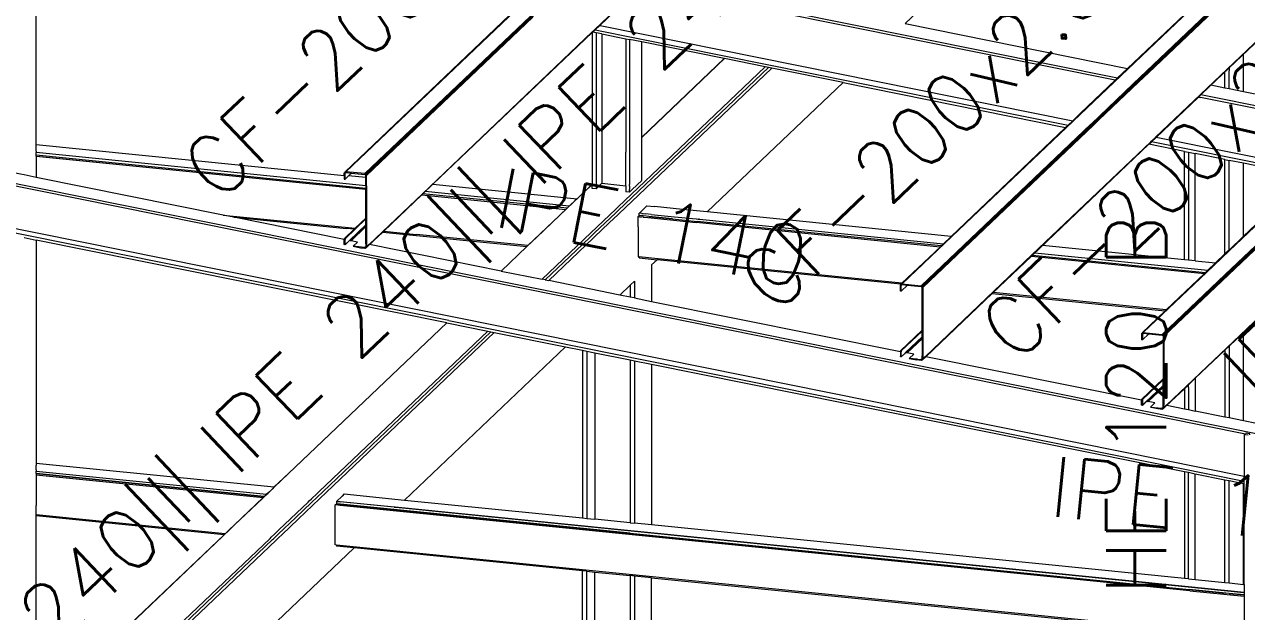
# Model space of a CAD drawing. Header units: millimetres. Extents: x 0 to 42, y 0 to 29.7.
# Drawn here: x 21.759 to 24.878, y 12.523 to 14.02 of the extents above; entities that cross this region are included whole.
import ezdxf
from ezdxf.enums import TextEntityAlignment as Align

# ---------------------------------------------------------------- set-up
doc = ezdxf.new("R2010")
doc.units = ezdxf.units.MM
doc.layers.add('BARRAS_DE_ACERO', color=7, linetype='Continuous', lineweight=9)
doc.layers.add('REFERENCIA_DE_LAS_BARRAS', color=2, linetype='Continuous', lineweight=9)
doc.styles.add('CYPETXT', font='romans__.ttf', dxfattribs={"height": 0.2})

msp = doc.modelspace()

# ---------------------------------------------------------------- linework, layer by layer
at = {"layer": 'BARRAS_DE_ACERO'}
for p, q in [((22.57934, 13.64474), (23.12491, 14.16361)), ((22.62784, 13.63987), (23.16916, 14.1547)), ((23.17095, 14.15434), (22.62948, 13.63938)), ((22.6318, 13.63683), (23.17505, 14.15351)), ((23.22699, 14.01797), (23.34726, 14.13236)), ((23.3344, 14.12141), (23.21446, 14.00735)), ((23.22736, 14.0179), (23.33408, 14.1194)), ((23.34202, 14.12695), (24.54872, 13.8839)), ((24.83546, 14.1016), (24.59646, 13.87429)), ((24.77267, 14.09494), (24.43524, 13.77402)), ((24.45434, 13.79357), (24.77359, 14.09721)), ((24.81046, 14.07988), (24.58854, 13.86882)), ((24.82539, 14.08965), (24.59239, 13.86805)), ((24.59444, 13.86764), (24.82763, 14.08942)), ((24.82693, 14.0868), (24.62762, 13.89724)), ((24.75992, 13.84138), (25.00229, 14.07188)), ((24.78281, 13.86183), (25.00667, 14.07475)), ((24.87015, 13.94451), (25.00135, 14.06929)), ((22.5777, 13.64457), (22.99713, 14.04348)), ((23.05634, 14.03862), (22.63212, 13.63516)), ((24.57408, 13.90801), (24.71894, 14.04577)), ((23.21508, 14.00664), (23.20808, 13.99998)), ((23.20932, 14.00074), (23.21545, 14.00657)), ((23.21508, 14.00664), (23.2151, 14.00666)), ((23.21542, 14.00696), (23.2151, 14.00666)), ((23.21542, 14.00696), (23.21574, 14.00727)), ((23.21546, 14.00658), (23.21545, 14.00657)), ((23.21545, 14.00657), (24.42215, 13.76352)), ((23.21546, 14.00658), (23.22736, 14.0179)), ((23.21639, 14.00788), (23.21574, 14.00727)), ((23.21767, 14.00911), (23.21639, 14.00788)), ((23.21767, 14.00911), (23.22699, 14.01797)), ((23.22736, 14.0179), (23.23212, 14.01694)), ((23.23212, 14.01694), (24.43406, 13.77484)), ((22.77428, 13.58871), (23.20783, 14.00104)), ((23.20808, 13.99998), (22.80117, 13.61298)), ((23.20808, 13.99956), (22.80138, 13.61277)), ((23.20932, 14.00074), (23.20808, 13.99956)), ((23.20808, 13.99956), (23.20808, 13.61304)), ((23.21759, 13.99907), (23.20932, 14.00074)), ((23.21759, 13.99907), (23.21759, 13.6014)), ((23.23212, 13.99614), (23.21759, 13.99907)), ((23.23212, 13.99614), (23.29368, 13.98374)), ((23.29368, 13.98374), (23.30319, 13.98182)), ((23.29368, 13.98374), (23.29368, 13.69445)), ((23.30319, 13.98182), (23.30319, 13.70349)), ((24.83306, 13.90924), (24.87015, 13.94451)), ((24.87015, 13.84839), (24.87015, 13.94451)), ((23.27404, 13.54576), (23.65751, 13.91046)), ((23.33409, 13.7322), (23.54528, 13.93306)), ((23.64941, 13.91209), (23.39397, 13.66915)), ((23.5447, 13.93318), (23.54528, 13.93306)), ((23.64941, 13.91209), (23.54528, 13.93306)), ((23.65751, 13.91046), (23.64941, 13.91209)), ((20.32165, 13.8934), (24.87461, 12.97637)), ((24.54872, 13.8839), (24.5426, 13.87807)), ((24.54872, 13.8839), (24.57408, 13.90801)), ((24.62762, 13.89724), (24.60227, 13.87313)), ((24.8226, 13.89929), (24.78674, 13.86519)), ((24.83306, 13.90924), (24.8226, 13.89929)), ((24.8226, 13.85797), (24.8226, 13.89929)), ((24.83306, 13.90924), (24.83306, 13.90239)), ((23.84806, 13.87208), (24.41603, 13.75769)), ((24.58854, 13.86882), (24.48076, 13.76631)), ((24.59239, 13.86805), (24.48539, 13.7663)), ((24.59444, 13.86764), (24.48589, 13.76441)), ((24.59033, 13.86846), (24.49525, 13.77803)), ((24.59033, 13.86846), (24.59646, 13.87429)), ((24.78281, 13.86183), (24.76107, 13.84114)), ((24.7614, 13.84109), (24.78674, 13.86519)), ((24.8226, 13.85797), (24.78674, 13.86519)), ((24.83306, 13.85586), (24.8226, 13.85797)), ((25.18952, 13.78406), (24.87015, 13.84839)), ((24.75525, 13.83525), (24.64671, 13.73201)), ((24.64688, 13.73254), (24.76057, 13.84067)), ((25.15804, 13.75411), (24.75993, 13.8343)), ((24.76107, 13.84114), (24.76057, 13.84067)), ((25.16419, 13.75996), (24.7614, 13.84109)), ((24.43406, 13.77484), (24.45122, 13.79116)), ((24.43456, 13.77474), (24.45153, 13.7909)), ((24.45126, 13.7912), (24.45122, 13.79116)), ((24.45126, 13.7912), (24.45405, 13.79385)), ((20.32165, 13.78493), (24.872, 12.86842)), ((20.96394, 13.77063), (24.92372, 12.97307)), ((24.05149, 13.34927), (24.48687, 13.76337)), ((24.09907, 13.4557), (24.42264, 13.76342)), ((24.41603, 13.75769), (24.12401, 13.47995)), ((24.12585, 13.47977), (24.43524, 13.77402)), ((24.15537, 13.45006), (24.4848, 13.76337)), ((24.48178, 13.76523), (24.17629, 13.47469)), ((24.41603, 13.75769), (24.42215, 13.76352)), ((24.42215, 13.76352), (24.43406, 13.77484)), ((24.42264, 13.76342), (24.43456, 13.77474)), ((24.48, 13.76559), (24.48076, 13.76631)), ((24.48265, 13.76606), (24.4897, 13.77275)), ((24.48539, 13.7663), (24.48384, 13.76482)), ((24.4848, 13.76337), (24.48535, 13.76389)), ((24.48535, 13.76389), (24.48589, 13.76441)), ((24.4897, 13.77275), (24.49525, 13.77803)), ((24.82343, 13.38297), (25.23544, 13.77481)), ((25.16513, 13.75894), (24.83306, 13.44312)), ((23.33409, 13.7322), (23.33409, 13.73288)), ((23.33409, 13.72288), (23.33409, 13.7322)), ((24.6338, 13.72144), (24.64534, 13.73242)), ((24.64648, 13.73216), (24.6464, 13.73208)), ((24.64688, 13.73254), (24.64648, 13.73216)), ((24.77359, 13.38797), (25.15848, 13.75403)), ((25.21185, 13.75033), (24.87282, 13.42789)), ((21.78901, 13.69732), (21.78901, 13.70843)), ((21.78901, 13.69732), (21.78901, 13.69365)), ((22.63022, 13.60917), (21.78901, 13.69365)), ((21.78901, 13.69363), (21.78901, 13.69365)), ((21.78901, 13.68766), (21.78901, 13.69363)), ((22.63022, 13.60916), (21.78901, 13.69363)), ((23.30319, 13.70349), (23.30319, 13.70281)), ((23.30319, 13.70281), (23.30319, 13.61214)), ((23.33409, 13.6222), (23.33409, 13.72288)), ((24.32999, 13.43249), (24.63332, 13.72098)), ((24.33125, 13.43239), (24.62833, 13.71493)), ((24.62868, 13.71486), (24.35707, 13.45654)), ((24.62833, 13.71493), (24.6331, 13.71946)), ((24.62868, 13.71486), (24.63481, 13.72069)), ((24.6331, 13.71946), (24.63446, 13.72075)), ((24.63332, 13.72098), (24.6338, 13.72144)), ((24.63446, 13.72075), (24.63447, 13.72075)), ((25.03759, 13.63956), (24.63481, 13.72069)), ((24.7294, 13.69457), (24.7294, 13.41917)), ((21.78901, 13.68764), (21.78901, 13.68766)), ((21.78901, 13.68766), (22.63022, 13.60319)), ((21.78901, 13.6844), (21.78901, 13.68764)), ((21.78901, 13.68439), (21.78917, 13.68437)), ((21.78917, 13.68437), (22.63022, 13.59993)), ((23.3082, 13.58758), (23.39397, 13.66915)), ((24.74694, 13.41741), (24.74694, 13.69104)), ((24.8226, 13.6758), (24.83306, 13.67369)), ((24.83306, 13.44506), (24.83306, 13.67369)), ((22.57506, 13.64089), (22.57539, 13.64249)), ((22.57506, 13.63549), (22.57506, 13.62614)), ((22.57631, 13.64379), (22.57539, 13.64249)), ((22.57696, 13.64069), (22.5792, 13.64282)), ((22.57714, 13.64159), (22.57696, 13.64069)), ((22.57696, 13.62595), (22.57696, 13.64069)), ((22.57823, 13.64263), (22.57714, 13.64159)), ((22.57714, 13.64159), (22.57766, 13.64231)), ((22.57766, 13.64231), (22.57823, 13.64263)), ((22.57934, 13.64474), (22.5777, 13.64457)), ((22.57823, 13.64263), (22.57843, 13.64274)), ((22.57843, 13.64274), (22.5792, 13.64282)), ((22.5792, 13.64282), (22.57934, 13.64283)), ((22.62784, 13.63987), (22.57934, 13.64474)), ((22.57934, 13.64283), (22.59324, 13.64143)), ((22.59324, 13.64143), (22.58586, 13.63441)), ((22.62948, 13.63938), (22.62784, 13.63987)), ((22.62953, 13.6371), (22.62875, 13.63769)), ((22.63087, 13.63831), (22.62948, 13.63938)), ((22.63004, 13.63628), (22.62953, 13.6371)), ((22.63022, 13.63535), (22.63004, 13.63628)), ((22.63022, 13.62995), (22.63022, 13.63535)), ((22.6318, 13.63683), (22.63087, 13.63831)), ((22.63212, 13.63516), (22.6318, 13.63683)), ((22.63212, 13.60917), (22.63212, 13.63516)), ((24.82762, 13.38251), (25.08903, 13.63113)), ((22.57506, 13.62614), (22.57696, 13.62595)), ((22.63022, 13.59994), (22.63022, 13.59993)), ((22.63212, 13.60917), (22.63212, 13.59994)), ((22.77551, 13.58858), (22.80117, 13.61298)), ((22.80138, 13.61277), (23.16899, 13.57586)), ((23.29368, 13.60904), (23.29368, 13.59376)), ((23.30319, 13.60833), (23.30319, 13.59974)), ((23.30319, 13.59281), (23.30319, 13.59974)), ((23.30977, 13.59908), (23.30629, 13.59576)), ((23.30977, 13.59908), (23.33409, 13.6222)), ((25.09119, 13.62885), (24.6669, 13.22532)), ((25.0894, 13.62913), (24.82681, 13.37938)), ((22.63267, 13.45273), (22.77551, 13.58858)), ((22.77428, 13.58871), (22.6383, 13.45938)), ((22.77282, 13.58561), (22.67568, 13.49322)), ((22.7759, 13.58854), (22.77592, 13.58856)), ((23.14352, 13.55164), (22.7759, 13.58854)), ((23.14922, 13.55706), (22.78161, 13.59397)), ((23.27404, 13.55509), (23.3082, 13.58758)), ((23.30319, 13.59281), (23.29368, 13.59376)), ((23.3082, 13.56825), (23.29431, 13.55504)), ((23.30629, 13.59576), (23.30319, 13.59281)), ((23.14043, 13.5487), (23.04329, 13.45631)), ((23.14416, 13.55157), (23.06678, 13.47798)), ((23.20451, 13.48896), (23.26814, 13.54948)), ((23.26814, 13.54016), (23.21402, 13.48868)), ((23.26814, 13.54948), (23.27404, 13.55509)), ((23.26856, 13.54055), (23.26814, 13.54016)), ((23.27404, 13.54576), (23.26856, 13.54055)), ((23.27404, 13.53576), (23.29431, 13.55504)), ((23.34755, 13.55794), (23.32815, 13.53948)), ((23.33409, 13.53849), (23.32815, 13.53908)), ((23.33409, 13.53849), (23.33766, 13.53813)), ((23.33766, 13.53813), (23.34372, 13.53752)), ((23.35809, 13.53608), (23.34372, 13.53752)), ((23.34755, 13.55794), (23.36637, 13.55605)), ((23.43787, 13.54886), (23.36637, 13.55605)), ((22.29308, 13.52891), (22.58096, 13.5)), ((22.57696, 13.47378), (22.63022, 13.52444)), ((22.58893, 13.46932), (22.63022, 13.50858)), ((22.59007, 13.46909), (22.63022, 13.50728)), ((22.59122, 13.46886), (22.63022, 13.50595)), ((22.63022, 13.52444), (22.63022, 13.52644)), ((22.63022, 13.50968), (22.63022, 13.50858)), ((22.63022, 13.50858), (22.63022, 13.50728)), ((22.63022, 13.50728), (22.63022, 13.50595)), ((22.63022, 13.50595), (22.63022, 13.50481)), ((23.25147, 13.51429), (23.27404, 13.53576)), ((23.32468, 13.50431), (23.32468, 13.5302)), ((23.32468, 13.5302), (23.32815, 13.52985)), ((23.32777, 13.53314), (23.32815, 13.5331)), ((23.33698, 13.53222), (23.32815, 13.5331)), ((23.33698, 13.53221), (23.32815, 13.5331)), ((23.32815, 13.52985), (23.3332, 13.52935)), ((23.33766, 13.5289), (23.3332, 13.52935)), ((23.33698, 13.53222), (23.33766, 13.53215)), ((23.33698, 13.53221), (23.33698, 13.53222)), ((23.33698, 13.53221), (23.33766, 13.53214)), ((23.33766, 13.53215), (23.33982, 13.53193)), ((23.33766, 13.53214), (23.33982, 13.53193)), ((23.33766, 13.5289), (23.3377, 13.5289)), ((23.3377, 13.5289), (23.34931, 13.52773)), ((23.3524, 13.53067), (23.33982, 13.53193)), ((23.35239, 13.53066), (23.33982, 13.53193)), ((23.34931, 13.52773), (23.47295, 13.51533)), ((23.35239, 13.53066), (23.4124, 13.52464)), ((23.4124, 13.52464), (23.3524, 13.53067)), ((23.35809, 13.53608), (23.41809, 13.53005)), ((23.4124, 13.52464), (23.47602, 13.51825)), ((23.41809, 13.53005), (23.47322, 13.52452)), ((24.09548, 13.45282), (23.47295, 13.51533)), ((23.47322, 13.52452), (23.47356, 13.52448)), ((23.47356, 13.52448), (23.47834, 13.524)), ((24.09856, 13.45575), (23.47602, 13.51825)), ((24.09854, 13.45573), (23.47602, 13.51825)), ((23.47908, 13.52393), (23.47834, 13.524)), ((23.47908, 13.52393), (23.48106, 13.52373)), ((23.48171, 13.52366), (23.48106, 13.52373)), ((21.7581, 13.47685), (21.78901, 13.47062)), ((22.60037, 13.49805), (22.57506, 13.47398)), ((22.57506, 13.47398), (22.57506, 13.47211)), ((22.57506, 13.47398), (22.57696, 13.47378)), ((22.57696, 13.47378), (22.57696, 13.47173)), ((22.5922, 13.46866), (22.63022, 13.50481)), ((22.63022, 13.461), (22.63022, 13.50481)), ((22.67568, 13.49322), (22.67306, 13.49073)), ((22.67306, 13.49073), (23.04068, 13.45383)), ((22.67568, 13.49322), (22.75977, 13.48478)), ((23.04329, 13.45631), (22.75977, 13.48478)), ((23.04132, 13.45377), (23.06678, 13.47798)), ((23.20451, 13.48896), (23.07989, 13.37044)), ((23.21132, 13.47611), (23.09666, 13.36706)), ((23.18288, 13.45907), (23.20451, 13.47964)), ((23.20451, 13.47964), (23.20503, 13.48013)), ((23.20503, 13.48013), (23.21402, 13.48868)), ((23.9987, 13.35885), (24.12585, 13.47977)), ((24.15086, 13.45051), (24.17629, 13.47469)), ((22.57506, 13.45923), (22.57508, 13.45912)), ((22.57702, 13.45873), (22.57508, 13.45912)), ((22.57696, 13.45904), (22.57696, 13.47173)), ((22.58797, 13.46951), (22.57696, 13.45904)), ((22.57696, 13.45904), (22.57702, 13.45873)), ((22.58829, 13.46945), (22.57702, 13.45873)), ((22.58893, 13.46932), (22.58829, 13.46945)), ((22.59007, 13.46909), (22.58893, 13.46932)), ((22.60879, 13.46532), (22.59753, 13.4546)), ((22.6164, 13.4508), (22.62784, 13.44965)), ((22.62784, 13.45156), (22.61868, 13.45248)), ((22.62784, 13.44965), (22.62948, 13.44982)), ((22.63006, 13.4529), (22.62875, 13.45165)), ((22.62953, 13.45208), (22.62875, 13.45165)), ((22.63087, 13.4506), (22.62948, 13.44982)), ((22.63004, 13.4528), (22.62953, 13.45208)), ((22.63006, 13.4529), (22.63004, 13.4528)), ((22.63022, 13.461), (22.63022, 13.45382)), ((22.63979, 13.45908), (22.63087, 13.4506)), ((22.6318, 13.4519), (22.63087, 13.4506)), ((22.6383, 13.45938), (22.63212, 13.4535)), ((22.97517, 13.39153), (23.04068, 13.45383)), ((23.04329, 13.45631), (23.04068, 13.45383)), ((24.09907, 13.4557), (23.99706, 13.35869)), ((24.15537, 13.45006), (24.05116, 13.35094)), ((24.09856, 13.45575), (24.09854, 13.45573)), ((24.09856, 13.45575), (24.10424, 13.46115)), ((23.35929, 13.40723), (23.37317, 13.42043)), ((23.9957, 13.35792), (23.37317, 13.42043)), ((23.37514, 13.42299), (23.37579, 13.42292)), ((24.32999, 13.43249), (24.05815, 13.17395)), ((24.33122, 13.43236), (24.0588, 13.17328)), ((24.32854, 13.42941), (24.23139, 13.33701)), ((24.3316, 13.43232), (24.32854, 13.42941)), ((24.32854, 13.42941), (24.77, 13.38509)), ((24.33122, 13.43236), (24.33125, 13.43239)), ((24.33163, 13.43235), (24.3316, 13.43232)), ((24.3316, 13.43232), (24.77305, 13.38799)), ((24.3373, 13.43774), (24.33163, 13.43235)), ((24.33163, 13.43235), (24.77308, 13.38802)), ((24.3373, 13.43774), (24.77877, 13.39343)), ((24.7294, 13.41917), (24.71894, 13.42022)), ((24.74694, 13.41741), (24.7294, 13.41917)), ((24.77877, 13.39343), (24.79853, 13.41222)), ((24.87015, 13.42534), (24.85082, 13.40696)), ((24.87015, 13.42534), (24.87282, 13.42789)), ((22.97576, 13.39141), (22.97517, 13.39153)), ((23.35929, 13.40723), (23.35929, 13.31417)), ((24.77359, 13.38797), (24.61248, 13.23474)), ((24.82343, 13.38297), (24.66262, 13.23003)), ((24.83107, 13.38818), (24.66426, 13.22954)), ((24.66565, 13.22847), (24.82762, 13.38251)), ((24.67284, 13.29268), (24.77, 13.38509)), ((24.77305, 13.38799), (24.77, 13.38509)), ((24.77305, 13.38799), (24.77308, 13.38802)), ((24.77308, 13.38802), (24.77877, 13.39343)), ((24.85082, 13.40696), (24.83107, 13.38818)), ((23.08798, 13.36881), (23.07989, 13.37044)), ((23.30462, 13.35524), (23.31603, 13.36609)), ((23.99442, 13.355), (23.99475, 13.35661)), ((23.99442, 13.34026), (23.99442, 13.355)), ((23.99568, 13.3579), (23.9957, 13.35792)), ((23.99632, 13.35481), (23.99855, 13.35694)), ((23.99632, 13.35481), (23.99651, 13.3557)), ((24.0126, 13.35555), (23.99632, 13.34007)), ((23.99632, 13.34007), (23.99632, 13.35481)), ((23.99702, 13.35642), (23.99765, 13.35678)), ((23.99706, 13.35869), (23.9987, 13.35885)), ((24.04884, 13.35349), (24.04721, 13.35398)), ((24.04889, 13.35122), (24.04812, 13.35181)), ((24.04889, 13.35122), (24.0494, 13.35039)), ((24.04958, 13.34946), (24.0494, 13.35039)), ((24.04958, 13.24055), (24.04958, 13.34946)), ((24.05116, 13.35094), (24.05023, 13.35243)), ((24.05116, 13.35094), (24.05149, 13.34927)), ((24.05149, 13.34927), (24.05149, 13.17476)), ((24.67309, 13.04956), (25.01025, 13.37021)), ((25.01144, 13.37005), (24.74694, 13.1185)), ((23.31603, 13.32288), (23.30462, 13.32518)), ((23.99632, 13.34007), (23.99442, 13.34026)), ((24.05916, 13.17321), (24.22877, 13.33452)), ((24.23139, 13.33701), (24.22877, 13.33452)), ((24.22877, 13.33452), (24.67024, 13.29021)), ((23.35929, 13.31417), (23.99442, 13.18625)), ((24.67024, 13.29021), (24.61109, 13.23395)), ((22.39705, 12.84104), (22.83708, 13.25952)), ((22.83649, 13.25964), (22.43228, 12.87521)), ((22.83708, 13.25952), (22.94121, 13.23855)), ((24.90331, 13.2668), (24.87015, 13.23526)), ((22.5112, 12.82958), (22.94121, 13.23855)), ((22.9493, 13.23692), (22.52006, 12.82869)), ((22.52958, 12.82773), (22.95798, 13.23517)), ((22.94121, 13.23855), (22.9493, 13.23692)), ((22.9493, 13.23692), (22.95798, 13.23517)), ((22.95798, 13.23517), (23.13985, 13.19854)), ((23.99442, 13.18809), (24.04958, 13.24055)), ((24.04958, 13.23855), (23.99632, 13.1879)), ((24.04958, 13.23855), (24.04958, 13.24055)), ((24.04958, 13.22381), (24.04958, 13.23855)), ((24.61016, 13.23265), (24.60984, 13.23105)), ((24.60984, 13.23105), (24.60984, 13.21631)), ((24.61109, 13.23395), (24.61016, 13.23265)), ((24.61109, 13.23395), (24.61248, 13.23474)), ((24.61398, 13.23299), (24.61174, 13.23086)), ((24.61192, 13.23175), (24.61174, 13.23086)), ((24.61174, 13.21612), (24.62802, 13.2316)), ((24.61174, 13.23086), (24.61174, 13.21612)), ((24.61304, 13.23281), (24.61192, 13.23175)), ((24.61192, 13.23175), (24.61243, 13.23247)), ((24.61243, 13.23247), (24.61304, 13.23281)), ((24.61248, 13.23474), (24.61412, 13.2349)), ((24.61412, 13.233), (24.61398, 13.23299)), ((24.61412, 13.233), (24.62802, 13.2316)), ((24.62802, 13.2316), (24.66262, 13.22813)), ((24.66262, 13.23003), (24.66426, 13.22954)), ((24.66262, 13.22813), (24.66353, 13.22785)), ((24.6643, 13.22726), (24.66353, 13.22785)), ((24.66426, 13.22954), (24.66565, 13.22847)), ((24.6643, 13.22726), (24.66482, 13.22644)), ((24.66482, 13.22644), (24.665, 13.22551)), ((24.665, 13.22551), (24.665, 13.1166)), ((24.6669, 13.22532), (24.66657, 13.22699)), ((24.6669, 13.22532), (24.6669, 13.05081)), ((24.83306, 13.19999), (24.87015, 13.23526)), ((24.87015, 13.00986), (24.87015, 13.23526)), ((22.72892, 12.80771), (23.13985, 13.19854)), ((24.04958, 13.22381), (24.00735, 13.18366)), ((24.00831, 13.18345), (24.04958, 13.2227)), ((24.00944, 13.18322), (24.04958, 13.22139)), ((24.01059, 13.18299), (24.04958, 13.22007)), ((24.01158, 13.18279), (24.04958, 13.21893)), ((24.04958, 13.2227), (24.04958, 13.22381)), ((24.04958, 13.2227), (24.04958, 13.22139)), ((24.04958, 13.22139), (24.04958, 13.22007)), ((24.04958, 13.22007), (24.04958, 13.21893)), ((24.04958, 13.21893), (24.04958, 13.17514)), ((24.61174, 13.21612), (24.60984, 13.21631)), ((24.8226, 13.19004), (24.83306, 13.19999)), ((24.83306, 13.19999), (24.83306, 13.01733)), ((23.18288, 13.18987), (23.18288, 12.76213)), ((23.1943, 13.18757), (23.1943, 12.76098)), ((23.21484, 13.18343), (23.21484, 12.75892)), ((23.30462, 13.16535), (23.30462, 12.74991)), ((23.31603, 13.16305), (23.31603, 12.74876)), ((23.99442, 13.18809), (23.99632, 13.1879)), ((23.99442, 13.18625), (23.99442, 13.18809)), ((23.99442, 13.18625), (23.99442, 13.17335)), ((23.99444, 13.17324), (23.99442, 13.17335)), ((23.99638, 13.17285), (23.99444, 13.17324)), ((23.99632, 13.1879), (23.99632, 13.18587)), ((23.99632, 13.17316), (23.99632, 13.18587)), ((23.99632, 13.17316), (24.00708, 13.1834)), ((23.99632, 13.17316), (23.99638, 13.17285)), ((24.00485, 13.1809), (23.99638, 13.17285)), ((24.00735, 13.18366), (24.00708, 13.1834)), ((24.02817, 13.17945), (24.01158, 13.18279)), ((24.01689, 13.16872), (24.0169, 13.16873)), ((24.01689, 13.16872), (24.0169, 13.16872)), ((24.02817, 13.17945), (24.0169, 13.16873)), ((24.0169, 13.16872), (24.03573, 13.16492)), ((24.038, 13.1666), (24.0169, 13.16872)), ((24.038, 13.1666), (24.04721, 13.16567)), ((24.04812, 13.16576), (24.04941, 13.16699)), ((24.04889, 13.1662), (24.04812, 13.16576)), ((24.05023, 13.16472), (24.04884, 13.16393)), ((24.04889, 13.1662), (24.0494, 13.16692)), ((24.0494, 13.16692), (24.04941, 13.16699)), ((24.04941, 13.16699), (24.04958, 13.16781)), ((24.04958, 13.1707), (24.04958, 13.17514)), ((24.04958, 13.16792), (24.04958, 13.1707)), ((24.04958, 13.16792), (24.04958, 13.16781)), ((24.05116, 13.16602), (24.0588, 13.17328)), ((24.05149, 13.17476), (24.05149, 13.16762)), ((24.05768, 13.17351), (24.05149, 13.16762)), ((24.05768, 13.17351), (24.05815, 13.17395)), ((24.60984, 13.0623), (24.05916, 13.17321)), ((23.35929, 13.15434), (23.35929, 12.74442)), ((24.60984, 13.06414), (24.665, 13.1166)), ((24.665, 13.1146), (24.61174, 13.06395)), ((24.61923, 13.05633), (24.665, 13.09986)), ((24.665, 13.1146), (24.665, 13.1166)), ((24.665, 13.09986), (24.665, 13.1146)), ((24.665, 13.09876), (24.665, 13.09986)), ((24.66745, 13.0429), (24.74694, 13.1185)), ((24.7294, 13.1014), (24.74694, 13.11808)), ((24.74694, 13.11808), (24.74694, 13.03468)), ((24.62485, 13.05928), (24.665, 13.09745)), ((24.62602, 13.05904), (24.665, 13.09611)), ((24.627, 13.05884), (24.665, 13.09498)), ((24.665, 13.05119), (24.665, 13.09498)), ((24.60984, 13.0623), (24.60984, 13.06414)), ((24.60984, 13.06414), (24.61174, 13.06395)), ((24.60984, 13.0494), (24.60984, 13.0623)), ((24.60986, 13.04928), (24.60984, 13.0494)), ((24.6118, 13.04889), (24.60986, 13.04928)), ((24.61174, 13.06395), (24.61174, 13.04921)), ((24.61923, 13.05633), (24.61174, 13.04921)), ((24.61174, 13.04921), (24.6118, 13.04889)), ((24.6118, 13.04889), (24.62309, 13.05964)), ((24.62372, 13.05951), (24.62309, 13.05964)), ((24.62485, 13.05928), (24.62372, 13.05951)), ((24.62602, 13.05904), (24.62485, 13.05928)), ((24.62602, 13.05904), (24.627, 13.05884)), ((24.64359, 13.0555), (24.627, 13.05884)), ((24.6323, 13.04476), (24.64359, 13.0555)), ((24.63427, 13.04437), (24.6323, 13.04476)), ((24.6323, 13.04476), (24.66262, 13.04172)), ((24.63427, 13.04437), (24.65111, 13.04098)), ((24.65111, 13.04098), (24.66262, 13.03982)), ((24.66262, 13.03982), (24.66426, 13.03998)), ((24.66484, 13.04306), (24.66353, 13.04181)), ((24.6643, 13.04225), (24.66353, 13.04181)), ((24.66426, 13.03998), (24.66565, 13.04077)), ((24.6643, 13.04225), (24.66482, 13.04297)), ((24.66484, 13.04306), (24.66482, 13.04297)), ((24.665, 13.04398), (24.665, 13.05119)), ((24.66565, 13.04077), (24.67457, 13.04926)), ((24.6669, 13.04367), (24.66657, 13.04206)), ((24.6669, 13.04367), (24.6669, 13.05081)), ((24.67309, 13.04956), (24.6669, 13.04367)), ((24.9029, 13.00326), (24.87015, 13.00986)), ((24.872, 12.97388), (24.87461, 12.97637)), ((21.78901, 12.90209), (21.78901, 12.89611)), ((21.78901, 12.885), (21.78901, 12.89611)), ((21.78901, 12.8721), (21.78901, 12.794)), ((22.43228, 12.87521), (22.39642, 12.8411)), ((24.71894, 12.88049), (24.71894, 12.6079)), ((24.7294, 12.60685), (24.7294, 12.87838)), ((24.74694, 12.60509), (24.74694, 12.87485)), ((24.8226, 12.59749), (24.8226, 12.85961)), ((24.83306, 12.59644), (24.83306, 12.8575)), ((24.87015, 12.59272), (24.87015, 12.85003)), ((22.37101, 12.81694), (22.37666, 12.82231)), ((22.37705, 12.82201), (22.37164, 12.81688)), ((22.38016, 12.82564), (22.3767, 12.82235)), ((22.37733, 12.82229), (22.38079, 12.82558)), ((22.39073, 12.83569), (22.38016, 12.82564)), ((22.38079, 12.82558), (22.39136, 12.83563)), ((22.39642, 12.8411), (22.39073, 12.83569)), ((22.39705, 12.84104), (22.39136, 12.83563)), ((22.45805, 12.7597), (22.52958, 12.82773)), ((22.50551, 12.82417), (22.49143, 12.81078)), ((22.52006, 12.82869), (22.49151, 12.80156)), ((22.5112, 12.82958), (22.50551, 12.82417)), ((22.57497, 12.82317), (22.56928, 12.81776)), ((24.872, 12.59253), (24.872, 12.84966)), ((21.78901, 12.76996), (21.78901, 12.794)), ((22.36789, 12.81398), (22.29362, 12.74333)), ((22.29425, 12.74327), (22.36605, 12.81156)), ((22.36806, 12.81347), (22.36605, 12.81156)), ((22.36789, 12.81398), (22.37097, 12.8169)), ((22.36806, 12.81347), (22.37164, 12.81688)), ((22.48267, 12.80245), (22.4084, 12.73181)), ((22.45158, 12.76357), (22.49151, 12.80156)), ((22.48267, 12.80245), (22.48579, 12.80542)), ((22.48579, 12.80542), (22.49143, 12.81078)), ((22.55214, 12.69334), (22.55214, 12.79547)), ((22.56444, 12.79423), (22.55214, 12.79547)), ((22.55215, 12.79548), (22.55522, 12.7984)), ((22.55215, 12.79548), (22.55218, 12.79548)), ((22.56444, 12.79424), (22.55218, 12.79548)), ((22.56444, 12.79747), (22.55522, 12.7984)), ((22.55523, 12.80438), (22.56444, 12.80345)), ((22.56928, 12.81776), (22.55526, 12.80442)), ((22.56444, 12.8035), (22.55526, 12.80442)), ((22.56444, 12.79752), (22.56395, 12.79757)), ((22.56444, 12.8035), (22.56446, 12.8035)), ((22.56444, 12.80345), (22.56444, 12.8035)), ((22.70241, 12.7896), (22.56444, 12.80345)), ((22.56444, 12.79752), (22.56563, 12.7974)), ((22.56444, 12.79752), (22.56444, 12.79747)), ((22.56444, 12.79747), (24.73149, 12.57987)), ((24.7326, 12.57654), (22.56444, 12.79423)), ((23.30462, 12.72318), (22.56563, 12.7974)), ((22.70241, 12.7896), (22.7064, 12.7892)), ((24.7294, 12.58612), (22.70472, 12.7894)), ((22.7064, 12.7892), (24.7206, 12.58696)), ((21.78901, 12.26342), (21.78901, 12.76723)), ((22.40666, 12.72085), (22.45158, 12.76357)), ((22.41622, 12.71992), (22.45736, 12.75904)), ((23.18288, 12.76213), (23.1943, 12.76098)), ((23.1943, 12.76098), (23.21484, 12.75892)), ((23.30462, 12.74991), (23.21484, 12.75892)), ((21.78901, 12.26274), (22.28366, 12.7332)), ((22.27077, 12.72159), (22.28307, 12.73329)), ((22.28307, 12.73329), (22.29361, 12.74332)), ((22.28366, 12.7332), (22.28369, 12.73323)), ((22.28369, 12.73323), (22.29424, 12.74326)), ((22.29361, 12.74332), (22.29362, 12.74333)), ((22.29424, 12.74326), (22.29425, 12.74327)), ((22.39784, 12.72177), (22.4084, 12.73181)), ((23.30462, 12.74991), (23.31603, 12.74876)), ((21.78307, 12.12777), (22.39179, 12.70671)), ((21.79258, 12.12681), (22.40132, 12.70575)), ((21.8052, 12.15813), (22.38554, 12.71007)), ((22.38554, 12.71007), (22.38861, 12.71299)), ((22.38861, 12.71299), (22.38863, 12.71301)), ((22.38864, 12.71302), (22.38863, 12.71301)), ((22.39781, 12.72174), (22.38864, 12.71302)), ((22.39179, 12.70671), (22.39439, 12.70918)), ((22.40666, 12.72085), (22.39749, 12.71213)), ((22.39784, 12.72177), (22.39781, 12.72174)), ((22.40132, 12.70575), (22.40392, 12.70822)), ((22.40698, 12.71114), (22.40392, 12.70822)), ((22.40698, 12.71114), (22.41622, 12.71992)), ((23.30462, 12.72318), (24.73148, 12.5799)), ((22.55523, 12.69303), (22.55214, 12.69334)), ((24.872, 12.4604), (22.55523, 12.69303)), ((22.55523, 12.69303), (22.55523, 12.69029)), ((23.1943, 12.62612), (23.18288, 12.62727)), ((23.1943, 12.62612), (23.21484, 12.62406)), ((23.1943, 11.94871), (23.1943, 12.62612)), ((23.21484, 11.94665), (23.21484, 12.62406)), ((23.21484, 12.62406), (23.30462, 12.61504)), ((23.30462, 12.61504), (23.30462, 11.93764)), ((23.31603, 12.61389), (23.30462, 12.61504)), ((23.31603, 12.61389), (23.31603, 11.93649)), ((23.35929, 12.60955), (23.31603, 12.61389)), ((23.35929, 12.60955), (24.71894, 12.47303)), ((23.35929, 11.93215), (23.35929, 12.60955)), ((24.7294, 12.60685), (24.74694, 12.60509)), ((24.74694, 12.60509), (24.8226, 12.59749)), ((24.7206, 12.58696), (24.87107, 12.57185)), ((24.73148, 12.5799), (24.82333, 12.57068)), ((24.83306, 12.56967), (24.73149, 12.57987)), ((24.7326, 12.57654), (24.872, 12.56254)), ((24.8226, 12.59749), (24.83306, 12.59644)), ((24.83306, 12.5697), (24.82333, 12.57068)), ((24.83306, 12.59644), (24.87015, 12.59272)), ((24.83306, 12.5697), (24.872, 12.56579)), ((24.872, 12.56576), (24.83306, 12.56967)), ((24.87015, 12.59272), (24.872, 12.59253)), ((24.87107, 12.57185), (24.872, 12.57176)), ((24.872, 12.59253), (24.872, 12.58654)), ((24.872, 12.5718), (24.872, 12.57176)), ((24.872, 12.57176), (24.872, 12.56579)), ((24.872, 12.56579), (24.872, 12.56576)), ((24.872, 12.56576), (24.872, 12.56254)), ((24.872, 12.56254), (24.872, 12.48444))]:
    msp.add_line(p, q, dxfattribs=at)
for points in [[(21.78901, 13.71442), (21.78901, 14.28572), (21.7581, 14.25632)], [(22.63087, 13.63831), (23.17303, 14.15392), (23.27445, 14.25038)], [(24.14572, 14.15517), (24.00612, 14.02241), (24.57408, 13.90801)], [(24.45405, 13.79385), (24.5426, 13.87807), (23.33589, 14.12112), (23.33589, 14.12112), (23.34202, 14.12695)], [(22.99667, 14.04357), (22.57631, 13.64379), (22.5777, 13.64457)], [(23.20783, 14.00104), (23.21396, 14.00687), (23.21446, 14.00735)], [(23.23212, 13.99614), (23.23212, 13.61522), (23.29368, 13.60904), (23.29368, 13.69445)], [(23.33409, 13.73288), (23.33409, 13.9756), (23.30319, 13.98182)], [(23.33409, 13.73288), (23.5447, 13.93318), (23.33409, 13.9756)], [(23.3082, 13.56825), (23.66619, 13.90871), (23.65751, 13.91046)], [(23.50148, 13.54246), (23.84806, 13.87208), (23.66619, 13.90871)], [(24.87015, 13.84839), (24.83306, 13.85586), (24.83306, 13.90239)], [(24.60227, 13.87313), (24.50106, 13.77687), (24.48687, 13.76337)], [(24.64534, 13.73242), (24.64572, 13.73278), (24.75992, 13.84138)], [(24.7614, 13.84109), (24.75525, 13.83525), (24.75993, 13.8343)], [(24.45434, 13.79357), (24.45153, 13.7909), (24.45154, 13.7909)], [(22.84221, 13.26508), (20.3111, 13.7749), (20.3111, 13.7683)], [(23.9987, 13.35885), (24.04721, 13.35398), (24.48, 13.76559)], [(24.05023, 13.35243), (24.1531, 13.45026), (24.48297, 13.76399)], [(24.48178, 13.76523), (24.48179, 13.76524), (24.48265, 13.76606)], [(24.48297, 13.76399), (24.48383, 13.76482), (24.48384, 13.76482)], [(22.29308, 13.52891), (22.26602, 13.53436), (21.78901, 13.63044), (21.7581, 13.63667), (21.74859, 13.63859), (21.68703, 13.65099), (21.67251, 13.65391), (21.663, 13.65583), (21.25501, 13.738)], [(24.6464, 13.73208), (24.64639, 13.73208), (24.63447, 13.72075)], [(25.0495, 13.65088), (24.64671, 13.73201), (24.63481, 13.72069)], [(21.78901, 13.70843), (21.78901, 13.71442), (22.57506, 13.63549), (22.57506, 13.64089)], [(24.71894, 13.42022), (24.71894, 13.69668), (24.62868, 13.71486)], [(24.71894, 13.69668), (24.7294, 13.69457), (24.74694, 13.69104)], [(21.78901, 13.68764), (22.63022, 13.60317), (22.63022, 13.60319)], [(21.78901, 13.6844), (22.63022, 13.59994), (22.63022, 13.60317)], [(21.78901, 13.68439), (21.78901, 13.68439), (21.78901, 13.63044)], [(24.8226, 13.43511), (24.8226, 13.6758), (24.74694, 13.69104)], [(24.87015, 13.48033), (24.87015, 13.66622), (24.83306, 13.67369)], [(24.87015, 13.48033), (25.03145, 13.63373), (24.87015, 13.66622)], [(22.63022, 13.60917), (22.63022, 13.62995), (22.58586, 13.63441), (22.57696, 13.62595)], [(22.59324, 13.64143), (22.62784, 13.63796), (22.62875, 13.63769)], [(22.26602, 13.53436), (22.60297, 13.50052), (22.63022, 13.52644), (22.63022, 13.59993)], [(22.63022, 13.60917), (22.63022, 13.60916), (22.63022, 13.60319)], [(22.63212, 13.59994), (22.63212, 13.46062), (22.63212, 13.4535)], [(23.14352, 13.55164), (22.77592, 13.58856), (22.78161, 13.59397), (22.80138, 13.61277)], [(23.23212, 13.61522), (23.21759, 13.6014), (23.20808, 13.60236), (23.20808, 13.61236), (23.20516, 13.60957), (23.14416, 13.55157)], [(23.20808, 13.61236), (23.20808, 13.61304), (23.16899, 13.57586), (23.1633, 13.57044), (23.15273, 13.56039), (23.14922, 13.55706)], [(23.30319, 13.60833), (23.30319, 13.60905), (23.30319, 13.61214)], [(22.7759, 13.58854), (22.77282, 13.58561), (23.14043, 13.5487)], [(23.14922, 13.55706), (23.14352, 13.55164), (23.14043, 13.5487)], [(23.32468, 13.5302), (23.32666, 13.53207), (23.32777, 13.53314), (23.32777, 13.53912)], [(23.32815, 13.53948), (23.32777, 13.53912), (23.32815, 13.53908)], [(24.12401, 13.47995), (23.50148, 13.54246), (23.43787, 13.54886)], [(22.57506, 13.45923), (22.57506, 13.47211), (22.29308, 13.52891)], [(22.58797, 13.46951), (22.63022, 13.50968), (22.63022, 13.52444)], [(23.21132, 13.47611), (23.21402, 13.47868), (23.25147, 13.51429)], [(23.48171, 13.52366), (24.10424, 13.46115), (24.12401, 13.47995)], [(22.60297, 13.50052), (22.60037, 13.49805), (22.58096, 13.5)], [(22.97517, 13.39153), (22.63979, 13.45908), (22.67306, 13.49073)], [(23.32468, 13.50431), (23.32468, 13.44121), (23.32468, 13.42806), (23.32777, 13.42775)], [(24.87015, 13.48033), (24.83306, 13.44506), (24.8226, 13.43511)], [(21.78901, 13.47062), (21.78901, 12.90209), (22.39642, 12.8411)], [(22.83708, 13.25952), (22.83649, 13.25964), (21.78901, 13.47062)], [(22.60879, 13.46532), (22.5922, 13.46866), (22.59122, 13.46886), (22.59007, 13.46909)], [(22.61868, 13.45248), (22.59753, 13.4546), (22.6164, 13.4508)], [(22.63006, 13.4529), (22.63022, 13.4537), (22.63022, 13.45382), (22.62784, 13.45156), (22.62875, 13.45165)], [(22.63212, 13.4535), (22.6318, 13.4519), (22.63267, 13.45273)], [(23.04132, 13.45377), (22.97576, 13.39141), (23.07989, 13.37044)], [(23.18288, 13.45907), (23.08798, 13.36881), (23.09666, 13.36706)], [(24.09854, 13.45573), (24.09548, 13.45282), (23.99832, 13.36041)], [(24.05023, 13.35243), (24.04884, 13.35349), (24.15086, 13.45051)], [(24.71894, 13.42022), (24.35707, 13.45654), (24.3373, 13.43774)], [(24.83306, 13.44312), (24.7753, 13.38819), (24.61412, 13.2349), (24.66262, 13.23003)], [(23.37514, 13.42299), (23.32777, 13.42775), (23.32777, 13.42499), (23.37317, 13.42043)], [(23.9957, 13.35792), (23.99832, 13.36041), (23.37579, 13.42292)], [(24.74694, 13.41741), (24.79853, 13.41222), (24.8226, 13.43511)], [(23.30462, 13.32518), (23.27853, 13.33043), (23.09666, 13.36706)], [(23.27853, 13.33043), (23.30462, 13.35524), (23.30462, 13.32518)], [(23.31603, 13.36609), (23.31603, 13.32288), (23.35929, 13.31417)], [(23.99475, 13.35661), (23.99568, 13.3579), (23.99706, 13.35869)], [(23.99702, 13.35642), (23.99651, 13.3557), (23.99765, 13.35678)], [(23.99855, 13.35694), (23.99779, 13.35686), (23.99765, 13.35678)], [(23.99855, 13.35694), (23.9987, 13.35695), (24.0126, 13.35555)], [(24.0126, 13.35555), (24.04721, 13.35208), (24.04812, 13.35181)], [(24.66565, 13.22847), (24.66657, 13.22699), (24.82681, 13.37938)], [(24.67024, 13.29021), (24.67284, 13.29268), (24.23139, 13.33701)], [(22.84221, 13.26508), (24.872, 12.85625), (24.872, 12.86842)], [(24.61398, 13.23299), (24.61321, 13.23291), (24.61304, 13.23281)], [(23.13985, 13.19854), (23.18288, 13.18987), (23.1943, 13.18757), (23.21484, 13.18343), (23.30462, 13.16535), (23.31603, 13.16305), (23.35929, 13.15434), (24.71894, 12.88049), (24.7294, 12.87838), (24.74694, 12.87485), (24.8226, 12.85961), (24.83306, 12.8575), (24.87015, 12.85003), (24.872, 12.84966), (24.872, 12.85625)], [(24.00831, 13.18345), (24.00767, 13.18358), (24.00485, 13.1809)], [(24.01158, 13.18279), (24.01059, 13.18299), (24.00944, 13.18322), (24.00831, 13.18345)], [(24.04884, 13.16393), (24.04721, 13.16377), (24.03573, 13.16492)], [(24.04958, 13.16792), (24.04721, 13.16567), (24.04812, 13.16576)], [(24.05916, 13.17321), (24.05023, 13.16472), (24.05116, 13.16602), (24.05149, 13.16762)], [(24.74694, 13.11808), (24.8226, 13.19004), (24.8226, 13.01944)], [(24.7294, 13.09457), (24.7294, 13.1014), (24.71894, 13.09145)], [(24.62372, 13.05951), (24.665, 13.09876), (24.665, 13.09745), (24.665, 13.09611), (24.665, 13.09498)], [(24.71894, 13.09145), (24.67457, 13.04926), (24.71894, 13.04032)], [(24.71894, 13.09145), (24.71894, 13.04032), (24.7294, 13.03821)], [(24.7294, 13.09457), (24.7294, 13.03821), (24.74694, 13.03468)], [(24.665, 13.04398), (24.66262, 13.04172), (24.66353, 13.04181)], [(24.66484, 13.04306), (24.665, 13.04386), (24.665, 13.04398)], [(24.66745, 13.0429), (24.66657, 13.04206), (24.66565, 13.04077)], [(24.87015, 13.00986), (24.83306, 13.01733), (24.8226, 13.01944), (24.74694, 13.03468)], [(24.88568, 12.97414), (24.88568, 12.97689), (24.87616, 12.97784), (24.87461, 12.97637)], [(24.88151, 12.97292), (24.872, 12.97388), (24.872, 12.86842)], [(21.78901, 12.885), (21.78901, 12.88136), (22.3767, 12.82235)], [(21.78901, 12.87538), (21.78901, 12.88131), (21.78901, 12.88136)], [(21.78901, 12.88131), (22.37666, 12.82231), (22.3767, 12.82235)], [(21.78901, 12.87533), (21.78901, 12.8721), (22.36789, 12.81398)], [(22.37705, 12.82201), (22.37729, 12.82225), (22.37733, 12.82229)], [(22.57497, 12.82317), (22.72892, 12.80771), (23.18288, 12.76213)], [(22.55523, 12.80438), (22.55523, 12.79844), (22.56395, 12.79757)], [(24.7326, 12.57654), (22.56444, 12.79424), (22.56444, 12.79423)], [(22.70472, 12.7894), (22.70296, 12.78957), (22.56446, 12.8035)], [(22.26817, 12.71912), (22.27077, 12.72159), (21.78901, 12.76996)], [(22.26817, 12.71912), (21.78901, 12.76723), (21.78901, 12.76996)], [(22.45805, 12.7597), (22.45745, 12.75913), (22.45736, 12.75904)], [(24.7294, 12.60685), (24.71894, 12.6079), (23.35929, 12.74442), (23.31603, 12.74876)], [(22.26817, 12.71912), (21.78901, 12.26342), (21.78901, 12.26274)], [(22.39439, 12.70918), (22.39746, 12.7121), (22.39749, 12.71213)], [(21.95641, 12.07301), (22.60067, 12.68573), (22.55523, 12.69029)], [(23.18288, 11.94986), (23.18288, 12.62727), (22.60067, 12.68573)], [(24.872, 12.58654), (24.872, 12.5718), (24.7294, 12.58612)]]:
    msp.add_lwpolyline(points, dxfattribs=at)
msp.add_lwpolyline([(21.78901, 12.87533), (22.37097, 12.8169), (22.37101, 12.81694), (21.78901, 12.87538), (21.78901, 12.87533)], close=True, dxfattribs=at)

# ---------------------------------------------------------------- texts
at = {"layer": 'REFERENCIA_DE_LAS_BARRAS', "style": 'CYPETXT'}
for s, rotation, width, p, p2 in [('CF-200x2.0', 43.60023, 0.812714, (22.25587, 13.56423), (23.10803, 14.37574)), ('IPE 240|I|', 43.60023, 0.866546, (23.06953, 13.59774), (23.7832, 14.27736)), ('CF-200x2.0', 43.60023, 0.812714, (23.67523, 13.27835), (24.5274, 14.08986)), ('CF-200x2.0', 43.60023, 0.812714, (24.29064, 13.1544), (25.14281, 13.96591)), ('IPE 120', 43.60023, 0.844169, (24.90761, 13.05303), (25.49093, 13.60853)), ('IPE 240|I|', 43.60023, 0.866546, (22.29699, 12.86301), (23.01066, 13.54263)), ('IPE 140', 348.59954, 0.844169, (22.95063, 13.50693), (23.74023, 13.34771)), ('HE 120 B', 90, 0.776302, (24.67282, 12.56595), (24.67282, 13.53345)), ('IPE 240|I|', 43.60023, 0.866546, (21.52445, 12.12827), (22.23812, 12.8079)), ('IPE 120|I|', 354.30072, 0.866546, (24.36956, 12.76731), (25.35019, 12.66944))]:
    msp.add_text(s, height=0.153333, rotation=rotation, dxfattribs=dict(at, width=width)).set_placement(p, p2, align=Align.FIT)

doc.saveas('drawing.dxf')
